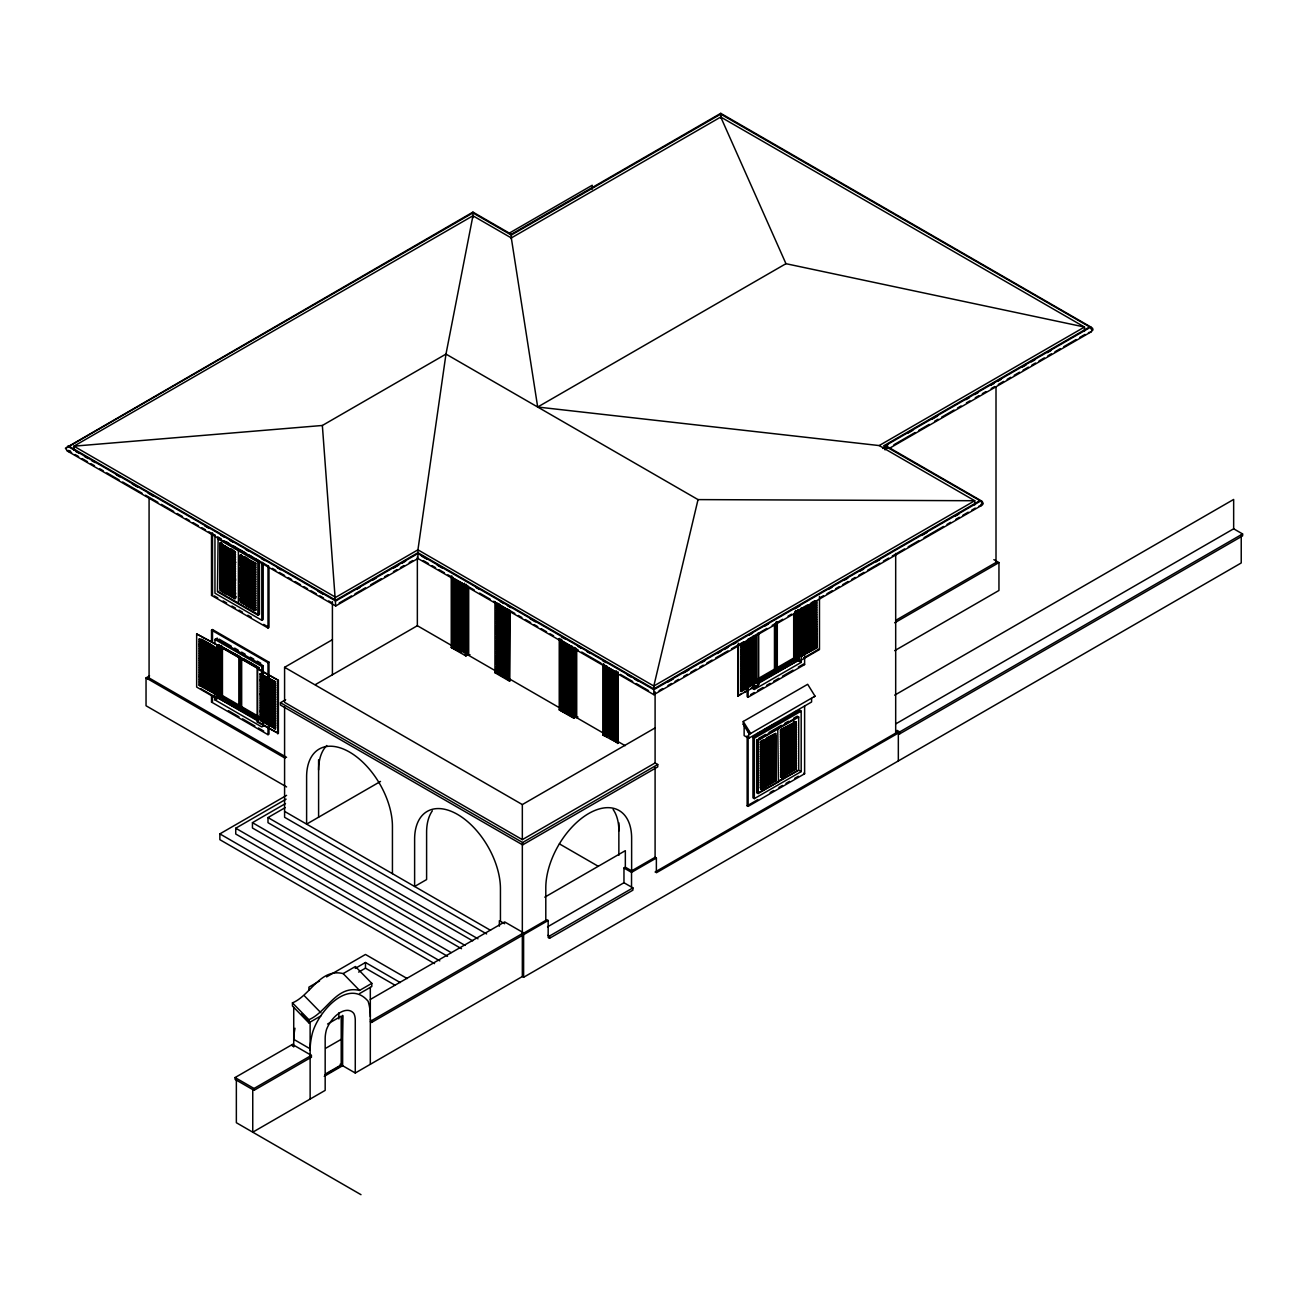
<?xml version="1.0" encoding="UTF-8"?>
<svg xmlns="http://www.w3.org/2000/svg" width="1308" height="1308" viewBox="0 0 1308 1308"><rect width="100%" height="100%" fill="white"/><g stroke="black" fill="none" stroke-linecap="round" stroke-linejoin="round"><path stroke-width="1.5" d="M293.728 1040.678L293.744 1039.353A58.533 33.795 -60 0 1 294.987 1028.235M310.127 1050.144L310.143 1048.82A58.533 33.795 -60 0 1 312.35 1033.369C317.86 1012.572 347.83 977.485 368.088 1001.192A67.82 39.158 -60 0 1 370.311 1015.204L370.311 1016.61M974.738 504.921L974.738 500.735L879.189 445.57L537.686 407.033L511.314 237.942L472.94 215.787L445.979 354.092L417.939 549.834L417.939 558.5L653.82 694.679L982.226 505.068L983.24 503.58L982.128 501.307L885.565 445.57L1090.872 327.033L1092.589 328.292L1092.997 329.878L1091.003 331.938L889.227 448.431M73.902 450.344L73.902 446.175L322.357 425.476L445.979 354.092L698.031 499.607L653.82 686.013L653.82 694.679M1091.755 330.139L1090.529 327.441L720.741 114.139L511.314 235.064L472.94 212.91L66.561 447.826M235.653 562.669L219.842 553.546L235.653 562.669L234.443 562.424M220.66 554.461L219.842 553.546M235.653 579.984L219.842 570.844L235.653 579.984L234.443 579.738M220.66 571.776L219.842 570.844M235.653 593.832L219.842 584.692L235.653 593.832L234.443 593.57M220.66 585.624L219.842 584.692M254.717 574.13L255.927 574.375L240.1 565.236L255.73 574.702M240.917 566.168L240.1 565.236M200.598 645.187L199.388 644.942L215.395 653.738M254.717 591.429L255.927 591.674L240.1 582.551L255.73 592.017M240.917 583.466L240.1 582.551M200.598 659.036L199.388 658.774L215.395 667.571M254.717 605.277L255.927 605.522L240.1 596.383L255.73 605.866M240.917 597.315L240.1 596.383M200.598 676.334L199.388 676.089L215.395 684.885M214.381 653.15L215.199 654.065L199.388 644.942M214.381 666.998L215.199 667.914L199.388 658.774M214.381 684.297L215.199 685.229L199.388 676.089M261.371 680.274L260.161 680.029L274.974 688.58M261.371 694.123L260.161 693.878L274.974 702.429M274.974 683.299L260.357 674.421L275.988 683.888M261.371 711.438L260.161 711.176L274.974 719.727M274.974 685.032L260.357 676.154L275.988 685.621M274.974 686.847L260.357 677.953L275.988 687.436M274.974 690.264L260.357 681.386L275.988 690.853M274.974 691.997L260.357 683.119L275.988 692.586M274.974 693.763L260.357 684.869L275.988 694.352M274.974 695.496L260.357 686.602L275.988 696.085M274.974 697.18L260.357 688.302L275.988 697.769M274.974 698.913L260.357 690.035L275.988 699.502M274.974 700.696L260.357 691.801L275.988 701.284M274.974 704.113L260.357 695.235L275.988 704.701M274.974 705.846L260.357 696.968L275.988 706.434M274.974 707.661L260.357 698.766L275.988 708.249M274.974 709.394L260.357 700.499L275.988 709.982M274.974 711.078L260.357 702.2L275.988 711.666M274.974 712.811L260.357 703.933L275.988 713.4M274.974 714.577L260.357 705.682L275.988 715.165M274.974 716.31L260.357 707.415L275.988 716.898M274.974 717.994L260.357 709.116L275.988 718.582M274.974 721.427L260.357 712.549L275.988 722.016M274.974 723.161L260.357 714.282L275.988 723.749M274.974 724.845L260.357 715.966L275.988 725.433M274.974 726.578L260.357 717.7L275.988 727.166M274.974 728.393L260.357 719.514L275.661 728.736L260.161 720.594L260.161 673.767L275.661 681.909L260.161 673.767M464.7 584.66L452.421 578.022L453.631 578.267M464.7 629.148L452.617 622.167L464.7 629.148L463.49 628.903M453.435 623.099L452.617 622.167M496.321 602.906L508.207 610.231M508.403 654.376L496.124 647.738L508.207 654.719M497.138 648.327L496.321 647.411M616.411 672.247L604.133 665.609L605.342 665.854M320.901 1015.891L308.851 1022.856L292.452 1006.015L292.452 1002.86C310.405 995.519 320.068 967.953 343.154 973.593L359.553 990.434L371.799 983.354L355.4 966.514L343.154 973.593M308.851 1022.856L308.851 1019.7C326.804 1012.359 336.467 984.793 359.553 990.434M743.255 721.476L743.255 724.321L749.386 734.213L750.596 733.347L743.255 721.476L807.674 684.297L815.015 696.15L813.805 697.017M885.009 449.87L886.66 447.957L884.175 445.57L1089.482 327.033M980.575 505.035L982.226 503.122L980.771 501.144L884.175 445.57M417.939 558.5L335.715 605.98L67.395 451.064L65.416 448.203L472.94 212.109L511.314 234.263L720.741 113.338L1090.872 327.033M472.94 215.787L73.902 446.175L335.715 597.315L417.939 549.834L653.82 686.013L974.738 500.735L698.031 499.607M509.123 233.233L592.23 185.245L592.23 189.153M511.314 237.942L720.741 117.033L1084.495 327.033L1084.495 331.218M255.91 559.17L259.442 561.197L259.442 614.335L257.97 615.185L217.439 591.788L218.125 538.258M234.966 551.927L234.966 598.753L220.169 590.219L220.169 543.376L234.966 551.927L234.966 598.753M238.383 549.965L238.383 603.086M255.24 563.634L255.24 610.46L240.427 601.909L240.427 555.082L255.927 563.241M217.439 538.667L257.97 562.048L259.442 561.197M220.169 590.219L235.653 598.361M236.356 596.922L222.442 588.894L221.461 589.467L221.461 542.902M211.52 533.451L211.52 595.402L212.501 594.829L212.501 532.879M537.686 407.033L785.961 263.693L1084.495 327.033L879.189 445.57M255.567 608.007L241.669 599.996L240.688 600.552L240.688 556.014M240.427 601.909L255.927 610.068M196.658 633.939L217.602 645.236L216.915 698.766L196.658 687.06L196.658 633.939L217.602 645.236M211.52 642.114L211.52 630.129L212.501 629.557L268.99 662.175L268.99 734.115L268.009 734.687L211.52 702.085L211.52 696.085M199.388 638.664L199.388 685.49L199.388 638.664L214.872 646.822L214.872 693.649L199.388 685.49M286.599 786.926L146.038 705.764L146.038 677.887L149.57 675.844M214.953 643.487L214.953 639.449L217.324 638.091M147.608 678.803L149.079 677.953L286.583 757.332M258.657 721.46L218.125 698.063L218.125 644.942L240.051 656.698M214.953 534.792L214.953 593.211L261.813 620.27L263.186 619.469L263.186 563.061M219.957 646.299L221.526 645.384L221.461 696.134L238.841 706.173L239.822 705.601L239.822 657.008L238.841 657.581L221.461 647.542L222.442 646.986L222.442 695.578L219.957 697.017L219.957 646.299L258.395 668.486M211.52 595.402L268.009 628.004L268.99 627.448L268.99 567.492M356.708 589.368L360.207 587.341M372.453 580.278L375.952 578.25M393.446 568.146L398.695 565.121M402.194 563.11L405.693 561.083M339.213 602.972L351.46 595.892M354.959 593.881L365.455 587.815M370.704 584.774L381.2 578.725M384.699 576.697L388.198 574.686M393.446 571.645L396.945 569.634M400.444 567.607L403.943 565.579M409.191 562.554L412.69 560.543M257.447 669.042L257.447 722.163L257.447 669.042L278.391 680.34L278.391 733.461L257.447 722.163M259.442 667.881L218.125 644.942M214.953 639.449L261.813 666.508L263.186 665.707L263.186 726.153L261.813 726.954L214.953 699.894L214.953 647.509M211.52 630.129L268.009 662.731L268.99 662.175M214.953 699.894L216.343 699.093M218.125 698.063L257.676 719.989M211.52 702.085L212.501 701.513L212.501 695.513M285.651 699.715L280.468 702.707L280.468 705.077L522.628 844.886L657.744 766.88L657.744 764.51L655.095 762.973L522.333 839.638L284.588 702.38L284.588 667.309L332.412 639.694M278.391 680.34L240.688 658.643L240.688 707.236L241.669 706.663L241.669 658.071L220.545 645.956L220.545 696.673L258.984 718.86M315.342 684.624L417.35 625.714L461.381 651.139M451.244 576.337L451.244 647.493L461.593 652.741M452.993 646.479L464.7 652.496L452.993 646.479L452.993 577.351M451.244 647.493L465.811 655.913L467.724 654.801L467.724 585.69M469.981 654.638L468.705 655.373L468.705 587.276M882.72 447.696L888.034 444.638M907.507 433.389L912.804 430.332M932.277 419.083L937.591 416.026M965.909 399.676L969.441 397.632M974.754 394.558L978.302 392.514M990.679 385.369L994.227 383.326M997.759 381.282L1001.307 379.238M1022.545 366.976L1026.077 364.932M1031.391 361.858L1034.939 359.814M1047.316 352.669L1050.864 350.626M882.72 448.481L886.268 446.437M510.153 611.654L509.515 681.141L494.947 672.721L497.334 671.347L508.403 677.74L496.697 671.723L496.697 604.623M434.518 963.604L219.858 839.671L219.858 833.883L286.599 795.346M893.871 444.769L915.11 432.507M918.641 430.463L929.269 424.332M934.566 421.258L938.114 419.214M941.646 417.17L954.039 410.025M957.587 407.982L961.118 405.938M966.432 402.864L969.964 400.82M975.278 397.763L978.825 395.719M982.357 393.675L985.905 391.632M991.202 388.558L994.75 386.514M998.282 384.47L1003.596 381.413M1007.144 379.369L1010.675 377.325M1014.223 375.282L1019.521 372.208M1023.069 370.164L1028.382 367.107M1031.914 365.063L1035.462 363.019M1038.993 360.975L1044.307 357.901M1047.839 355.858L1051.387 353.814M1054.935 351.77L1060.232 348.713M1063.78 346.669L1076.173 339.508M1079.705 337.464L1085.019 334.407M447.532 956.279L235.734 834.014L235.734 828.226L286.109 799.139M461.511 948.709L252.444 827.997L252.444 822.667L285.504 803.57M472.679 940.844L267.993 822.667L267.993 817.565L285.144 807.657M380.514 781.448L306.612 824.122L306.612 776.838A60.691 35.038 60 0 1 349.53 752.067A60.691 35.038 60 0 1 392.433 826.394L392.433 873.679M559.235 638.696L559.235 709.852L574.457 717.896L574.457 648.768M561.001 708.838L572.691 714.855L561.001 708.838L561.001 639.71M572.593 716.817L573.869 716.081M559.235 709.852L573.82 718.255L575.733 717.16L575.733 648.032M577.989 716.98L576.714 717.732L576.714 649.635M979.725 500.735L653.82 688.907L417.939 552.712L335.715 600.192L68.915 446.175M981.131 500.735L653.82 689.708L417.939 553.529L335.715 601.01L67.525 446.175M667.93 682.04L673.211 678.999M683.79 672.884L689.087 669.827M701.431 662.698L704.963 660.671M717.291 653.542L720.822 651.515M724.354 649.471L727.886 647.444M733.167 644.386L736.698 642.342M749.043 635.214L752.558 633.186M764.902 626.058L768.434 624.014M794.888 608.743L800.169 605.702M828.389 589.401L831.904 587.374M844.249 580.245L847.78 578.218M860.124 571.089L863.656 569.045M876 561.917L879.516 559.889M921.846 535.446L927.127 532.405M955.347 516.104L958.862 514.077M659.118 690.624L662.649 688.58M667.947 685.523L671.478 683.495M675.01 681.452L678.541 679.408M683.839 676.35L687.387 674.307M690.918 672.279L696.216 669.206M699.747 667.178L703.279 665.134M706.811 663.091L712.108 660.033M715.639 657.989L728 650.861M731.532 648.817L743.892 641.688M747.424 639.645L766.864 628.429M772.161 625.371L782.756 619.24M788.054 616.182L791.585 614.155M795.117 612.111L807.477 604.966M811.009 602.939L814.541 600.895M819.838 597.838L823.386 595.794M826.918 593.75L832.215 590.693M835.747 588.649L839.278 586.622M842.81 584.578L848.107 581.52M851.639 579.477L855.17 577.433M858.702 575.406L863.999 572.348M867.531 570.304L879.892 563.159M883.423 561.116L888.721 558.058M892.269 556.031L904.629 548.886M908.161 546.842L918.756 540.727M924.053 537.67L943.477 526.454M947.008 524.41L950.54 522.366M955.837 519.309L959.369 517.281M962.917 515.238L968.214 512.18M971.746 510.136L975.278 508.093M740.475 644.419L755.288 635.868L755.975 683.087L755.975 636.26L741.162 644.811L741.162 691.638L755.975 683.087M802.916 608.367L816.061 600.781L816.764 648L816.764 601.173L801.264 609.315M800.741 610.967L816.764 602.171L800.937 611.294M800.741 612.7L816.764 603.904L800.937 613.027M800.741 614.498L816.764 605.702L800.937 614.842M800.741 616.231L816.764 607.435L800.937 616.575M800.741 617.932L816.764 609.136L800.937 618.259M800.741 619.665L816.764 610.869L800.937 619.992M602.955 663.941L602.955 735.08L606.83 736.584M604.705 664.938L604.705 734.066L605.457 666.573L605.342 733.706L616.411 740.083L616.411 670.955M800.741 621.414L816.764 612.618L800.937 621.758M800.741 623.148L816.764 614.351L800.937 623.491M800.741 624.848L816.764 616.052L800.937 625.175M800.741 626.581L816.764 617.785L800.937 626.908M800.741 628.347L816.764 619.551L800.937 628.69M800.741 630.08L816.764 621.284L800.937 630.423M800.741 631.78L816.764 622.984L800.937 632.107M800.741 633.513L816.764 624.717L800.937 633.84M604.705 734.066L616.411 740.083M800.741 635.312L816.764 626.516L800.937 635.655M800.741 637.045L816.764 628.249L800.937 637.388M602.955 735.08L618.161 743.124L618.161 671.969M800.741 638.745L816.764 629.949L800.937 639.072M800.741 640.479L816.764 631.682L800.937 640.806M800.741 642.228L816.764 633.432L800.937 642.571M284.588 667.309L522.333 804.567L655.095 727.918M800.937 644.304L816.568 634.838L800.741 643.961L801.951 643.716M816.568 634.838L815.734 635.753M800.741 645.661L816.764 636.865L800.937 645.989M800.741 647.395L816.764 638.598L800.937 647.722M800.741 649.095L816.764 640.282L800.937 649.422M800.741 650.828L816.764 642.032L800.937 651.155M800.741 652.512L816.764 643.716L800.937 652.856M757.921 678.721L794.61 657.548M800.741 654.245L816.764 645.449L800.937 654.589M758.084 679.768L794.675 658.643L794.675 612.079M757.152 681.37L795.591 659.167L795.591 610.493M800.741 656.06L816.764 647.264L800.937 656.387M757.741 681.697L796.18 659.51L796.18 610.836M801.264 656.142L816.764 648M758.46 682.498L798.011 660.573L798.011 609.495M757.479 683.97L798.011 660.573M737.745 644.893L737.745 695.97L741.129 694.025M744.497 692.063L747.882 690.117M751.25 688.171L758.705 684.673L758.705 633.579M803.602 657.957L818.792 649.177M737.745 695.97L758.705 684.673M798.534 609.79L799.221 661.276L819.478 649.569L819.478 596.448M752.95 636.277L752.95 688.662L758.149 685.654M752.95 688.662L754.324 689.447L801.183 662.404L801.183 608.007M750.678 694.581L754.209 692.553M757.741 690.51L763.038 687.452M766.57 685.408L770.101 683.381M773.633 681.337L778.914 678.28M782.446 676.252L793.04 670.137M798.338 667.08L803.635 664.023L804.616 664.578L804.616 606.618M747.146 640.658L747.146 696.624L748.127 697.197L804.616 664.578M895.98 620.221L997.383 561.672M894.688 622.788L998.952 562.587L998.952 590.464L894.688 650.665M280.468 702.707L522.628 842.515L657.744 764.51M743.255 724.321L744.138 723.814L744.138 735.603L748.748 738.268L811.598 701.987L811.598 698.472M747.865 731.761L748.748 731.254L748.748 738.268M319.512 981L308.917 987.131L308.917 990.189M326.591 976.913L365.472 954.464L407.18 978.548M749.386 734.213L815.015 696.15M757.168 733.837L760.635 731.826M764.117 729.831L776.265 722.817M793.613 712.795L797.079 710.784M798.812 709.786L801.183 711.143L801.183 771.589L754.324 798.632L752.95 797.847L752.95 737.401L799.809 710.358M355.236 968.41L365.472 962.492L400.215 982.553M752.95 737.401L754.324 738.202L801.183 711.143M758.46 738.562L765.507 734.491M769.039 732.447L781.366 725.335M784.898 723.291L788.413 721.264M793.694 718.206L797.226 716.179L798.697 717.029L798.697 770.15L758.182 793.547L756.694 792.697L756.694 739.576L758.182 740.426L798.697 717.029M798.011 716.637L757.479 740.034L757.479 793.155L778.44 781.857L777.753 728.327M358.654 972.106L365.472 968.165L395.016 985.218M760.21 741.603L763.512 739.707M766.799 737.81L775.709 733.445L775.709 780.271L760.896 788.822L760.896 741.996L775.709 733.445M780.484 729.897L795.967 721.754L795.967 768.581L781.17 777.132L780.484 729.897L795.967 721.754M780.484 732.627L795.477 723.962L796.49 725.727L781.497 734.393L780.68 732.513M776.233 735.701L761.223 744.35L760.21 742.601L775.219 733.935L776.036 735.799M782.119 735.227L795.477 727.51L796.49 729.275L781.497 737.941L780.484 736.175L781.694 737.826M760.21 753.048L775.023 744.514L776.036 746.263M780.484 741.358L781.497 743.124L796.49 734.458L795.477 732.693L782.119 740.41M776.233 744.399L761.223 753.048L760.21 751.299L775.219 742.633L776.036 744.514M773.568 750.498L760.21 758.215L761.223 759.964L776.233 751.315L775.219 749.549M782.119 745.56L795.477 737.859L796.49 739.609L781.497 748.274L780.484 746.508L781.694 748.16M780.484 750.024L795.477 741.358L796.49 743.124L781.497 751.773L780.68 749.909M359.553 993.573L371.799 986.51L371.799 983.354M796.49 741.391L781.497 750.04L780.484 748.29L795.477 739.625L796.294 741.505M773.568 755.697L760.21 763.414L761.223 765.164L776.233 756.514L775.219 754.749M780.484 751.708L781.497 753.473L796.49 744.808L795.477 743.042L782.119 750.759M776.233 754.814L761.223 763.48L760.21 761.714L775.219 753.065L776.036 754.929M782.119 756.04L795.477 748.323L796.294 750.203M796.49 750.089L781.497 758.738L780.484 756.989L781.694 758.64M780.484 760.406L795.477 751.74L796.49 753.506L781.497 762.172L780.68 760.291M776.233 763.48L761.223 772.129L760.21 770.379L775.219 761.714L776.036 763.578M544.766 897.174L625.338 850.658L625.338 867.22L631.633 870.85L655.095 857.296L656.371 858.032L656.371 872.747L898.334 733.052L898.334 760.929M894.705 695.153L1233.657 499.443L1233.657 528.792L896.078 723.7M773.568 766.161L760.21 773.862L761.223 775.628L776.233 766.962L775.219 765.213M782.119 761.223L795.477 753.506L796.49 755.272L781.497 763.921L780.484 762.172L781.694 763.823M327.572 1024.033L341.208 1016.169L341.208 1064.875L325.872 1073.721M235.08 1077.547L292.452 1044.422L311.402 1055.376L311.402 1057.207L254.03 1090.332L235.08 1079.378L235.08 1077.547L254.03 1088.485L311.402 1055.376M370.311 999.459L504.659 921.911L523.609 932.849L523.609 977.289L522.333 976.536L355.269 1073.001L340.129 1064.254M773.568 771.311L760.21 779.028L761.223 780.778L776.233 772.129L775.219 770.363M782.119 766.374L795.477 758.673L796.294 760.537M796.49 760.422L781.497 769.088L780.484 767.322L781.694 768.973M780.484 770.755L795.477 762.09L796.49 763.856L781.497 772.521L780.68 770.641M776.233 773.813L761.223 782.478L760.21 780.729L775.219 772.063L776.036 773.927M796.49 762.123L781.497 770.788L780.484 769.022L795.477 760.357L796.294 762.237M760.21 784.146L775.219 775.481L776.233 777.246L761.223 785.912L760.406 784.032M782.119 771.491L795.477 763.79L796.49 765.54L781.497 774.205L780.484 772.439L781.694 774.091M761.861 784.931L775.219 777.214L776.233 778.979L761.223 787.645L760.21 785.879M547.545 926.849L623.965 882.736L623.965 868.005L625.338 867.22M778.636 780.941L798.697 770.15M370.311 1019.88L371.603 1020.616L523.609 932.849M325.872 1048.182L341.208 1039.337M370.311 1021.712L371.603 1022.447L548.166 920.505L548.166 937.493L549.54 938.294L632.909 890.159L632.909 887.887L623.965 882.736M623.965 868.005L631.535 872.371L656.371 858.032M747.146 735.864L747.146 805.81L757.741 799.695M770.101 792.566L773.633 790.523M778.914 787.465L782.446 785.438M785.977 783.394L789.509 781.35M794.806 778.293L798.338 776.265M747.146 805.81L748.127 806.382L804.616 773.764L804.616 705.813M655.095 872.011L897.059 732.317L899.708 733.853L1242.6 535.888L1242.6 533.958L1233.657 528.792M897.059 732.317L897.059 730.387L899.708 731.924L1242.6 533.958M548.166 935.236L549.54 936.021L632.909 887.887M325.071 1074.882L341.797 1065.219L342.631 1015.351L342.631 1065.693L324.237 1076.321M523.609 977.289L1241.227 562.963L1241.227 535.086M1091.003 331.938L1089.809 332.346A7.407 6.05 0 0 1 1088.469 332.575M981.245 505.64L980.052 506.049A7.407 6.05 0 0 1 978.711 506.278M70.387 451.031L68.065 450.475L71.597 452.503M67.395 451.064L68.588 451.489A7.407 6.05 0 0 0 69.929 451.701M885.565 445.57L887.691 448.399M993.867 559.644L998.952 562.587M796.18 659.51L793.694 658.071L793.694 613.534M799.809 661.603L801.183 662.404M799.809 770.788L801.183 771.589M803.635 773.208L804.616 773.764M421.454 556.031L426.719 559.072M437.232 565.138L442.496 568.179M475.801 587.423L479.317 589.434M500.343 601.582L503.858 603.609M507.357 605.637L510.872 607.664M530.149 618.798L535.413 621.823M561.868 637.094L565.399 639.138M577.776 646.283L581.324 648.327M586.622 651.4L590.153 653.444M602.53 660.589L606.078 662.633M627.3 674.879L630.832 676.923M634.364 678.966L637.912 681.01M423.236 560.56L428.517 563.601M432.032 565.645L435.564 567.672M439.079 569.716L444.377 572.757M447.892 574.801L451.424 576.828M454.187 578.594L474.314 590.055M479.611 593.096L490.173 599.211M493.705 601.239L508.403 609.888M509.548 610.395L514.845 613.452M518.36 615.479L521.892 617.507M525.407 619.551L530.688 622.608M534.22 624.635L537.735 626.663M541.267 628.707L546.548 631.748M550.063 633.775L553.578 635.802M558.843 638.86L571.678 646.43M574.686 648L578.201 650.027M581.717 652.054L601.059 663.221M605.898 666.181L616.885 672.361M620.401 674.388L632.712 681.501M636.228 683.528L648.539 690.64M560.429 640.38L572.495 647.346M508.403 611.703L496.124 605.064L508.207 612.046M572.691 648.817L560.429 642.195L572.495 649.16M508.403 613.403L496.124 606.765L508.207 613.746M572.691 650.517L560.429 643.896L572.495 650.861M508.403 615.218L496.124 608.58L508.207 615.561M572.691 652.332L560.429 645.711L572.495 652.676M508.403 617.147L496.124 610.509L508.207 617.49M572.691 654.262L560.429 647.624L572.495 654.605M508.403 618.962L496.124 612.324L508.207 619.305M572.691 656.076L560.429 649.438L572.495 656.42M508.403 620.695L496.124 614.073L508.207 621.038M572.691 657.826L560.429 651.188L572.495 658.169M508.403 622.51L496.124 615.888L508.207 622.853M572.691 659.641L560.429 653.003L572.495 659.984M508.403 624.439L496.124 617.801L508.207 624.783M572.691 661.57L560.429 654.932L572.495 661.897M508.403 626.254L496.124 619.616L508.207 626.597M572.691 663.385L560.429 656.747L572.495 663.712M508.403 628.167L496.124 621.545L508.207 628.51M572.691 665.298L560.429 658.66L572.495 665.641M508.403 629.982L496.124 623.36L508.207 630.325M572.691 667.113L560.429 660.475L572.495 667.456M508.403 631.911L496.124 625.273L508.207 632.255M572.691 669.042L560.429 662.404L572.495 669.369M508.403 633.726L496.124 627.088L508.207 634.069M572.691 670.857L560.429 664.219L572.495 671.184M508.403 635.639L496.124 629.001L508.207 635.966M572.691 672.753L560.429 666.115L572.495 673.097M508.403 637.437L496.124 630.816L508.207 637.781M572.691 674.568L560.429 667.93L572.495 674.912M508.403 639.367L496.124 632.729L508.207 639.71M572.691 676.498L560.429 669.86L572.495 676.825M508.403 641.182L496.124 634.543L508.207 641.525M572.691 678.312L560.429 671.674L572.495 678.639M508.403 643.16L496.124 636.538L508.207 643.503M572.691 680.291L560.429 673.653L572.495 680.634M508.403 644.975L496.124 638.353L508.207 645.318M572.691 682.106L560.429 675.468L572.495 682.449M508.403 646.904L496.124 640.266L508.207 647.247M572.691 684.035L560.429 677.397L572.495 684.362M508.403 648.719L496.124 642.081L508.207 649.062M572.691 685.85L560.429 679.212L572.495 686.177M508.403 650.632L496.124 643.994L508.207 650.975M572.691 687.763L560.429 681.125L572.495 688.09M508.403 652.447L496.124 645.809L508.207 652.79M572.691 689.578L560.429 682.939L572.495 689.905M572.691 691.507L560.429 684.869L572.495 691.834M508.403 656.191L496.124 649.553L508.207 656.534M572.691 693.322L560.429 686.684L572.495 693.649M508.403 658.12L496.124 651.482L508.207 658.464M572.691 695.235L560.429 688.613L572.495 695.578M508.403 659.935L496.124 653.297L508.207 660.278M572.691 697.05L560.429 690.428L572.495 697.393M508.403 661.864L496.124 655.226L508.207 662.208M572.691 698.979L560.429 692.341L572.495 699.322M508.403 663.679L496.124 657.041L508.207 664.006M572.691 700.794L560.429 694.156L572.495 701.137M508.403 665.592L496.124 658.954L508.207 665.936M572.691 702.723L560.429 696.085L572.495 703.05M508.403 667.407L496.124 660.769L508.207 667.75M572.691 704.538L560.429 697.9L572.495 704.865M508.403 669.336L496.124 662.698L508.207 669.68M572.691 706.451L560.429 699.829L572.495 706.794M508.403 671.151L496.124 664.513L508.207 671.495M572.691 708.266L560.429 701.628L572.495 708.609M508.403 673.195L496.124 666.557L508.207 673.522M572.691 710.309L560.429 703.671L572.495 710.653M508.403 675.01L496.124 668.372L508.207 675.337M572.691 712.124L560.429 705.486L572.495 712.468M508.403 676.939L496.124 670.301L508.207 677.266M572.691 714.054L560.429 707.415L572.495 714.397M466.662 654.196L495.879 671.053M498.364 672.492L503.645 675.549M508.926 678.59L604.034 733.494M609.315 736.551L612.831 738.579M618.112 741.636L625.159 745.691M464.585 654.458L466.449 655.537L466.449 584.382M495.585 672.361L497.449 673.44M498.822 674.225L510.153 680.765M610.068 738.448L618.161 743.124M75.684 451.358L79.216 453.402M84.513 456.476L88.061 458.519M91.593 460.563L95.141 462.591M116.363 474.853L119.895 476.897M132.288 484.042L137.585 487.116M148.196 493.23L153.51 496.304M204.8 525.914L208.348 527.958M220.725 535.103L224.273 537.147M229.57 540.22L233.102 542.264M245.495 549.409L249.027 551.453M261.42 558.598L264.952 560.641M277.329 567.786L280.877 569.83M318.024 591.281L323.321 594.339M75.112 454.53L78.644 456.574M82.159 458.601L87.44 461.642M90.955 463.686L94.487 465.713M99.768 468.771L103.283 470.798M106.815 472.826L119.142 479.954M122.658 481.982L142.032 493.165M145.548 495.192L157.876 502.305M161.391 504.348L173.719 511.461M177.234 513.488L182.515 516.546M186.047 518.573L189.562 520.617M193.094 522.644L198.375 525.702M201.89 527.729L205.405 529.756M208.937 531.8L214.218 534.841M217.733 536.869L221.265 538.912M226.546 541.953L230.061 543.997M233.576 546.025L245.904 553.137M249.436 555.181L259.998 561.279M263.513 563.307L268.794 566.364M272.326 568.391L275.841 570.419M279.356 572.463L284.637 575.504M288.169 577.531L291.684 579.575M295.216 581.602L300.497 584.66M304.012 586.687L307.527 588.714M311.059 590.758L316.34 593.799M319.855 595.843L323.387 597.87M328.668 600.912L332.183 602.955M224.191 540.858L227.723 542.902M231.238 544.929L236.535 547.987M240.051 550.014L252.395 557.143M230.731 548.69L234.018 550.586M244.4 556.587L247.703 558.483M255.927 563.977L239.904 555.181L255.73 564.32M255.927 565.792L239.904 556.995L255.73 566.119M255.927 567.525L239.904 558.729L255.73 567.852M255.927 569.209L239.904 560.413L255.73 569.552M255.927 570.942L239.904 562.146L255.73 571.285M255.927 572.642L239.904 563.846L255.73 572.969M255.927 576.06L239.904 567.263L255.73 576.403M255.927 577.793L239.904 568.996L255.73 578.136M255.927 579.558L239.904 570.762L255.73 579.885M255.927 581.292L239.904 572.495L255.73 581.635M255.927 582.976L239.904 574.179L255.73 583.319M255.927 584.709L239.904 575.912L255.73 585.052M255.927 586.524L239.904 577.727L255.73 586.867M255.927 588.257L239.904 579.46L255.73 588.6M255.927 589.941L239.904 581.144L255.73 590.284M255.927 593.456L239.904 584.66L255.73 593.783M255.927 595.189L239.904 586.393L255.73 595.516M255.927 596.873L239.904 588.077L255.73 597.216M255.927 598.606L239.904 589.81L255.73 598.95M255.927 600.372L239.904 591.576L255.73 600.699M255.927 602.105L239.904 593.309L255.73 602.432M255.927 603.789L239.904 594.993L255.73 604.133M255.927 607.337L239.904 598.541L255.73 607.68M255.927 609.07L239.904 600.274L256.319 609.593M220.545 589.99L234.524 598.067M241.506 602.089L255.485 610.166M221.706 591.347L226.938 594.372M246.166 605.457L254.897 610.509M218.125 591.396L226.938 596.481M228.262 597.233L258.657 614.793L258.657 561.655M214.267 595.859L217.798 597.887M223.096 600.944L226.627 602.988M231.925 606.045L235.456 608.089M238.988 610.117L242.503 612.16M247.801 615.218L251.332 617.245M263.693 624.39L267.224 626.418M219.057 639.105L231.205 646.103M234.672 648.114L238.138 650.125M241.62 652.12L245.087 654.131M250.286 657.139L253.768 659.134M257.235 661.145L260.701 663.14M216.343 638.664L263.186 665.707M243.582 658.725L255.91 665.854M245.005 660.082L258.984 668.143M559.415 843.873L597.887 866.076M201.71 639.22L211.585 644.909M215.395 648.457L199.388 639.661L215.199 648.801M215.395 650.19L199.388 641.394L215.199 650.534M215.395 652.005L199.388 643.209L215.199 652.332M260.161 680.029L275.988 689.169M215.395 655.422L199.388 646.626L215.199 655.766M215.395 657.156L199.388 648.359L215.199 657.499M215.395 658.921L199.388 650.125L215.199 659.248M215.395 660.654L199.388 651.858L215.199 660.981M215.395 662.339L199.388 653.542L215.199 662.682M215.395 664.072L199.388 655.275L215.199 664.415M215.395 665.837L199.388 657.041L215.199 666.181M260.161 693.878L275.988 703.017M215.395 669.271L199.388 660.475L215.199 669.614M215.395 671.004L199.388 662.208L215.199 671.347M215.395 672.819L199.388 664.006L215.199 673.146M215.395 674.552L199.388 665.756L215.199 674.879M215.395 676.236L199.388 667.44L215.199 676.579M215.395 677.969L199.388 669.173L215.199 678.312M215.395 679.735L199.388 670.939L215.199 680.062M215.395 681.468L199.388 672.672L215.199 681.795M215.395 683.152L199.388 674.356L215.199 683.495M260.161 711.176L275.988 720.316M215.395 686.586L199.388 677.789L215.199 686.913M215.395 688.319L199.388 679.522L215.199 688.646M215.395 690.003L199.388 681.206L215.199 690.346M222.442 695.578L259.049 716.702M215.395 691.736L199.388 682.939L215.199 692.079M221.526 696.101L254.717 715.263M240.688 707.236L258.068 717.258M215.395 693.551L199.388 684.754L215.199 693.894M219.957 697.017L258.395 719.204M200.713 688.613L217.602 698.374M259.818 722.735L276.707 732.496M228.393 710.685L238.988 716.8M242.503 718.828L254.864 725.973M258.395 728L263.693 731.058M146.038 677.887L285.111 758.182M548.166 920.505L546.875 919.769L522.333 933.945L523.609 934.68M504.659 923.742L499.362 920.685L499.362 926.211M284.588 811.401L490.533 930.315M486.609 933.928L284.588 817.287L284.588 706.761M267.993 817.565L477.976 938.801M252.444 822.667L465.027 945.406M235.734 828.226L451.064 952.535M219.858 833.883L439.799 960.873M293.744 1039.353L310.143 1048.82M311.402 1057.207L310.127 1056.472L310.127 1022.12L301.919 1013.7M360.992 1194.678L236.356 1122.722L236.356 1080.114M304.486 995.911L320.901 1012.752M292.452 1002.86L308.851 1019.7M795.28 722.343L796.294 724.109M795.28 724.076L796.294 725.842M795.28 725.891L796.294 727.657M795.28 727.624L796.294 729.39M795.28 729.308L796.294 731.074M795.28 731.041L796.294 732.807M795.28 732.807L796.294 734.573M795.28 734.54L796.294 736.306M795.28 736.224L796.294 737.99M795.28 737.957L796.294 739.723M795.28 741.472L796.294 743.238M795.28 743.157L796.294 744.922M795.28 744.89L796.294 746.655M795.28 746.704L796.294 748.47M795.28 750.122L796.294 751.887M795.28 751.855L796.294 753.621M795.28 753.621L796.294 755.386M795.28 755.354L796.294 757.119M780.68 730.78L781.694 732.545M795.28 757.038L796.294 758.803M780.68 734.328L781.694 736.093M795.28 762.204L796.294 763.97M780.68 737.745L781.694 739.51M795.28 763.905L796.294 765.654M780.68 739.478L781.694 741.244M795.28 765.638L796.294 767.387M795.28 767.436L796.294 769.202M780.68 742.977L781.694 744.742M780.68 744.661L781.694 746.427M775.023 735.783L776.036 737.532M775.023 737.581L776.036 739.347M780.68 748.176L781.694 749.925M775.023 739.331L776.036 741.08M775.023 741.015L776.036 742.781M780.68 753.326L781.694 755.092M775.219 744.399L776.233 746.149L761.223 754.814L760.406 752.934M780.68 755.141L781.694 756.907M775.023 746.247L776.036 747.996M775.023 747.931L776.036 749.697M780.68 758.558L781.694 760.324M775.023 749.664L776.036 751.43M775.023 751.43L776.036 753.195M780.68 763.79L781.694 765.556M775.023 754.863L776.036 756.613M780.68 765.474L781.694 767.24M775.023 756.596L776.036 758.346M775.023 758.395L776.036 760.161M780.68 768.908L781.694 770.674M775.219 760.03L776.233 761.779L761.223 770.445L760.21 768.679L775.023 760.128L776.036 761.894M775.023 763.561L776.036 765.327M780.68 774.074L781.694 775.824M775.023 765.311L776.036 767.077M780.68 775.873L781.694 777.639M775.023 767.06L776.036 768.81M760.406 742.486L761.419 744.236M775.023 768.744L776.036 770.51M760.406 744.219L761.419 745.969M775.023 770.477L776.036 772.243M760.406 746.018L761.419 747.784M760.406 747.751L761.419 749.517M775.023 773.911L776.036 775.66M760.406 749.451L761.419 751.201M775.023 775.595L776.036 777.361M760.406 751.184L761.419 752.95M775.023 777.328L776.036 779.094M775.023 779.143L776.036 780.892M760.406 754.683L761.419 756.433M760.406 756.367L761.419 758.133M760.406 758.1L761.419 759.866M760.406 759.866L761.419 761.632M760.406 761.599L761.419 763.365M760.406 763.3L761.419 765.049M760.406 765.033L761.419 766.782M760.406 766.831L761.419 768.597M760.406 768.564L761.419 770.33M760.406 770.265L761.419 772.014M760.406 771.998L761.419 773.747M760.406 773.747L761.419 775.513M760.406 775.481L761.419 777.246M760.406 777.181L761.419 778.93M760.406 778.914L761.419 780.68M760.406 780.614L761.419 782.364M760.406 782.347L761.419 784.097M760.406 785.765L761.419 787.53M760.406 787.579L761.419 789.329M720.741 117.033L785.961 263.693M322.357 425.476L335.715 605.98M996.009 386.874L996.009 562.473M899.708 731.924L899.708 733.853M895.686 553.431L895.686 733.118M801.951 609.724L801.951 656.551M799.221 610.182L799.221 661.276M797.226 611.081L797.226 660.115M795.28 727.461L795.28 760.046M795.28 764.117L795.28 768.188M793.694 720.692L793.694 724.746M781.17 730.305L781.17 777.132M777.295 622.117L777.295 668.682L776.314 668.11L776.314 621.545M775.448 623.18L775.448 669.745L774.467 669.173L774.467 624.635M758.019 633.186L758.019 684.264M758.182 740.426L758.182 793.547M754.324 637.078L754.324 689.447M754.324 738.202L754.324 798.632M748.127 641.231L748.127 697.197M748.127 736.42L748.127 806.382M738.431 643.242L738.431 696.363M720.741 113.322L720.741 118.325M655.095 691.867L655.095 762.973M655.095 767.387L655.095 857.296M631.633 870.85L631.633 838.281A60.691 35.038 -60 0 0 588.714 813.511A60.691 35.038 -60 0 0 545.796 887.838L545.796 920.391M631.535 872.371L631.535 887.102M618.864 822.797L618.864 855.334M617.523 672.345L617.523 743.5M615.757 671.331L615.757 740.459M606.732 665.837L606.732 735.047M603.593 663.565L603.593 734.72M573.82 647.117L573.82 718.255M572.054 646.087L572.054 715.231M561.639 639.334L561.639 708.462M559.873 638.337L559.873 709.476M549.54 936.021L549.54 938.294M522.628 842.515L522.628 844.886M522.333 804.567L522.333 839.638M522.333 844.003L522.333 976.536M511.314 234.246L511.314 238.873M509.515 609.986L509.515 681.141M507.766 608.972L507.766 678.1M500.441 921.306L500.441 888.737A60.691 35.038 60 0 0 457.522 814.41A60.691 35.038 60 0 0 414.62 839.196L414.62 886.481L426.604 879.565L426.604 832.28A60.691 35.038 60 0 1 432.343 810.813M498.724 603.479L498.724 670.661M497.449 604.214L497.449 671.396M494.947 601.582L494.947 672.721M472.94 212.092L472.94 217.733M465.811 584.758L465.811 655.913M464.585 583.204L464.7 652.496M464.062 583.728L464.062 652.872M453.631 579.019L453.631 646.119M451.881 575.978L451.881 647.133M417.35 556.897L417.35 625.714M371.603 1020.616L371.603 1022.447M370.311 987.36L370.311 1064.303M365.472 962.492L365.472 968.165M355.269 1073.001L355.269 1020.305A22.776 13.145 -60 0 0 353.879 1013.553A22.53 13.015 -60 0 0 326.559 1029.331A28.073 16.203 -60 0 0 325.169 1038.552L325.169 1090.381L252.755 1132.188L252.755 1089.58M338.87 1012.866L338.87 1018.948M332.412 601.647L332.412 674.764M318.596 759.784L318.596 817.206M310.127 1058.499L310.127 1099.063M293.728 1007.242L293.728 1046.989M292.452 1044.422L292.452 1046.253M277.705 680.732L277.705 733.853M274.974 682.302L274.974 729.128M268.009 566.053L268.009 628.004M268.009 662.731L268.009 724.697M268.009 728.687L268.009 734.687M261.813 561.851L261.813 620.27M261.813 666.508L261.813 720.904M260.848 673.358L260.848 720.185M257.97 562.048L257.97 615.185M254.03 1088.485L254.03 1090.332M241.669 555.442L241.669 599.996M241.113 554.69L241.113 601.516M238.841 657.581L238.841 706.173M222.442 544.357L222.442 588.894M220.856 542.984L220.856 589.81M218.91 644.484L218.91 697.605M216.915 645.645L216.915 698.766M214.185 647.215L214.185 694.041M212.501 629.557L212.501 641.558M212.501 645.547L212.501 691.523M211.52 646.119L211.52 692.079M149.079 498.266L149.079 677.953M613.109 809.456A60.691 35.038 -60 0 1 618.864 830.907M318.596 769.921A60.691 35.038 60 0 1 326.787 745.527M219.842 543.147L235.473 552.614L219.842 543.147M219.842 544.946L235.473 554.428L219.842 544.946M219.842 546.679L235.473 556.162L219.842 546.679M219.842 548.379L235.473 557.846L219.842 548.379M219.842 550.112L235.473 559.579L219.842 550.112M219.842 551.812L235.473 561.279L219.842 551.812M219.842 555.23L235.473 564.696L219.842 555.23M219.842 556.963L235.473 566.429L219.842 556.963M219.842 558.729L235.473 568.195L219.842 558.729M219.842 560.462L235.473 569.928L219.842 560.462M219.842 562.146L235.473 571.612L219.842 562.146M219.842 563.879L235.473 573.345L219.842 563.879M219.842 565.694L235.473 575.16L219.842 565.694M219.842 567.427L235.473 576.893L219.842 567.427M219.842 569.111L235.473 578.577L219.842 569.111M219.842 572.626L235.473 582.093L219.842 572.626M219.842 574.359L235.473 583.826L219.842 574.359M219.842 576.043L235.473 585.51L219.842 576.043M219.842 577.776L235.473 587.243L219.842 577.776M219.842 579.542L235.473 589.009L219.842 579.542M219.842 581.275L235.473 590.742L219.842 581.275M219.842 582.959L235.473 592.426L219.842 582.959M219.842 586.507L235.473 595.974L219.842 586.507M219.842 588.24L235.473 597.707L219.842 588.24M452.617 579.493L464.504 586.801L452.617 579.493M452.617 581.193L464.504 588.502L452.617 581.193M452.617 583.008L464.504 590.317L452.617 583.008M452.617 584.938L464.504 592.246L452.617 584.938M452.617 586.752L464.504 594.061L452.617 586.752M452.617 588.502L464.504 595.81L452.617 588.502M452.617 590.317L464.504 597.625L452.617 590.317M452.617 592.23L464.504 599.554L452.617 592.23M452.617 594.045L464.504 601.369L452.617 594.045M452.617 595.974L464.504 603.282L452.617 595.974M452.617 597.789L464.504 605.097L452.617 597.789M452.617 599.702L464.504 607.026L452.617 599.702M452.617 601.516L464.504 608.841L452.617 601.516M452.617 603.429L464.504 610.738L452.617 603.429M452.617 605.244L464.504 612.553L452.617 605.244M452.617 607.157L464.504 614.482L452.617 607.157M452.617 608.972L464.504 616.297L452.617 608.972M452.617 610.967L464.504 618.275L452.617 610.967M452.617 612.765L464.504 620.09L452.617 612.765M452.617 614.695L464.504 622.019L452.617 614.695M452.617 616.509L464.504 623.834L452.617 616.509M452.617 618.422L464.504 625.747L452.617 618.422M452.617 620.237L464.504 627.562L452.617 620.237M452.617 623.981L464.504 631.29L452.617 623.981M452.617 625.911L464.504 633.219L452.617 625.911M452.617 627.726L464.504 635.034L452.617 627.726M452.617 629.655L464.504 636.963L452.617 629.655M452.617 631.47L464.504 638.778L452.617 631.47M452.617 633.383L464.504 640.691L452.617 633.383M452.617 635.197L464.504 642.506L452.617 635.197M452.617 637.127L464.504 644.435L452.617 637.127M452.617 638.942L464.504 646.25L452.617 638.942M452.617 640.985L464.504 648.294L452.617 640.985M452.617 642.8L464.504 650.109L452.617 642.8M452.617 644.73L464.504 652.038L452.617 644.73M604.329 667.08L616.215 674.388L604.329 667.08M604.329 668.78L616.215 676.089L604.329 668.78M604.329 670.595L616.215 677.904L604.329 670.595M604.329 672.525L616.215 679.833L604.329 672.525M604.329 674.339L616.215 681.648L604.329 674.339M604.329 676.089L616.215 683.397L604.329 676.089M604.329 677.904L616.215 685.212L604.329 677.904M604.329 679.833L616.215 687.141L604.329 679.833M604.329 681.648L616.215 688.956L604.329 681.648M604.329 683.561L616.215 690.869L604.329 683.561M604.329 685.376L616.215 692.684L604.329 685.376M604.329 687.305L616.215 694.613L604.329 687.305M604.329 689.12L616.215 696.428L604.329 689.12M604.329 691.016L616.215 698.325L604.329 691.016M604.329 692.831L616.215 700.14L604.329 692.831M604.329 694.761L616.215 702.069L604.329 694.761M604.329 696.575L616.215 703.884L604.329 696.575M604.329 698.554L616.215 705.862L604.329 698.554M604.329 700.369L616.215 707.677L604.329 700.369M604.329 702.298L616.215 709.606L604.329 702.298M604.329 704.113L616.215 711.421L604.329 704.113M604.329 706.026L616.215 713.334L604.329 706.026M604.329 707.824L616.215 715.149L604.329 707.824M604.329 709.754L616.215 717.078L604.329 709.754M604.329 711.568L616.215 718.893L604.329 711.568M604.329 713.498L616.215 720.806L604.329 713.498M604.329 715.312L616.215 722.621L604.329 715.312M604.329 717.242L616.215 724.55L604.329 717.242M604.329 719.057L616.215 726.365L604.329 719.057M604.329 720.97L616.215 728.294L604.329 720.97M604.329 722.784L616.215 730.109L604.329 722.784M604.329 724.714L616.215 732.022L604.329 724.714M604.329 726.529L616.215 733.837L604.329 726.529M604.329 728.572L616.215 735.881L604.329 728.572M604.329 730.387L616.215 737.696L604.329 730.387M604.329 732.317L616.215 739.625L604.329 732.317M755.779 636.914L741.162 645.809L755.779 636.914M755.779 638.647L741.162 647.542L755.779 638.647M755.779 640.462L741.162 649.357L755.779 640.462M755.779 642.195L741.162 651.09L755.779 642.195M755.779 643.879L741.162 652.774L755.779 643.879M755.779 645.629L741.162 654.507L755.779 645.629M755.779 647.378L741.162 656.273L755.779 647.378M755.779 649.111L741.162 658.006L755.779 649.111M755.779 650.812L741.162 659.69L755.779 650.812M755.779 652.545L741.162 661.423L755.779 652.545M755.779 654.311L741.162 663.189L755.779 654.311M755.779 656.044L741.162 664.938L755.779 656.044M755.779 657.728L741.162 666.622L755.779 657.728M755.779 659.461L741.162 668.355L755.779 659.461M755.779 661.276L741.162 670.17L755.779 661.276M755.779 663.009L741.162 671.903L755.779 663.009M755.779 664.693L741.162 673.587L755.779 664.693M755.779 666.426L741.162 675.32L755.779 666.426M755.779 668.192L741.162 677.086L755.779 668.192M755.779 669.925L741.162 678.819L755.779 669.925M755.779 671.609L741.162 680.503L755.779 671.609M755.779 673.358L741.162 682.236L755.779 673.358M755.779 675.042L741.162 683.937L755.779 675.042M755.779 676.776L741.162 685.67L755.779 676.776M755.779 678.476L741.162 687.354L755.779 678.476M755.779 680.209L741.162 689.087L755.779 680.209M755.779 682.008L741.162 690.902L755.779 682.008M795.477 722.229L780.484 730.894L781.497 732.66L796.49 723.994L795.477 722.229M775.219 735.668L760.21 744.334L761.223 746.083L776.233 737.434L775.219 735.668M775.219 737.483L760.21 746.132L761.223 747.898L776.233 739.233L775.219 737.483M795.477 725.776L780.484 734.442L781.497 736.191L796.49 727.542L795.477 725.776M775.219 739.216L760.21 747.865L761.223 749.631L776.233 740.966L775.219 739.216M775.219 740.9L760.21 749.566L761.223 751.315L776.233 742.666L775.219 740.9M795.477 729.194L780.484 737.859L781.497 739.625L796.49 730.959L795.477 729.194M795.477 730.943L780.484 739.592L781.497 741.358L796.49 732.693L795.477 730.943M775.219 746.132L760.21 754.781L761.223 756.547L776.233 747.882L775.219 746.132M795.477 734.426L780.484 743.091L781.497 744.857L796.49 736.191L795.477 734.426M775.219 747.816L760.21 756.482L761.223 758.231L776.233 749.582L775.219 747.816M795.477 736.126L780.484 744.775L781.497 746.541L796.49 737.875L795.477 736.126M775.219 751.315L760.21 759.981L761.223 761.746L776.233 753.081L775.219 751.315M775.219 756.482L760.21 765.147L761.223 766.897L776.233 758.248L775.219 756.482M795.477 744.775L780.484 753.441L781.497 755.207L796.49 746.541L795.477 744.775M775.219 758.297L760.21 766.946L761.223 768.712L776.233 760.046L775.219 758.297M795.477 746.59L780.484 755.256L781.497 757.005L796.49 748.356L795.477 746.59M795.477 750.007L780.484 758.673L781.497 760.439L796.49 751.773L795.477 750.007M775.219 763.447L760.21 772.112L761.223 773.862L776.233 765.213L775.219 763.447M775.219 766.946L760.21 775.595L761.223 777.361L776.233 768.695L775.219 766.946M795.477 755.239L780.484 763.905L781.497 765.671L796.49 757.005L795.477 755.239M775.219 768.63L760.21 777.295L761.223 779.045L776.233 770.396L775.219 768.63M795.477 756.923L780.484 765.589L781.497 767.355L796.49 758.689L795.477 756.923M775.219 773.796L760.21 782.462L761.223 784.211L776.233 775.546L775.219 773.796M795.477 765.523L780.484 774.173L781.497 775.938L796.49 767.273L795.477 765.523M775.219 779.028L760.21 787.694L761.223 789.443L776.233 780.794L775.219 779.028M795.477 767.322L780.484 775.987L781.497 777.753L796.49 769.088L795.477 767.322"/></g></svg>
